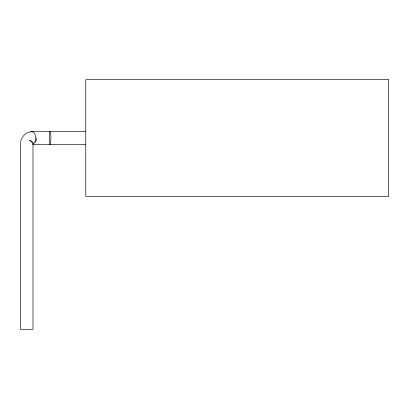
<?xml version="1.0" encoding="UTF-8"?>
<svg xmlns="http://www.w3.org/2000/svg" width="409" height="409" viewBox="0 0 409 409"><rect width="100%" height="100%" fill="white"/><g stroke="black" fill="none" stroke-linecap="round" stroke-linejoin="round"><path stroke-width="0.61" d="M35.675 142.398L36.381 139.587L36.34 137.961M50.113 144.454L50.696 142.583L50.941 138.068L50.696 133.554L50.113 131.688M85.767 131.688L31.836 131.688C25.21 131.764 20.245 138.13 20.45 144.51L20.45 329.296L33.001 329.296L33.001 145.164M33.073 144.454L85.767 144.454M49.285 131.688L49.285 144.454M32.832 131.903A6.299 3.834 -90 0 0 30.833 131.903A6.299 3.834 90 0 1 34.56 133.554A6.416 3.906 90 0 1 34.555 142.583A6.304 3.834 -90 0 1 32.832 144.239M32.679 144.346A6.304 1.917 24.6 0 0 33.272 143.518A6.421 1.953 24.6 0 0 30.031 140.435L29.494 140.149L29.995 140.497A6.329 2.347 31.3 0 1 32.633 143.421M388.55 79.704L85.767 79.704L85.767 196.438L388.55 196.438L388.55 79.704"/></g></svg>
